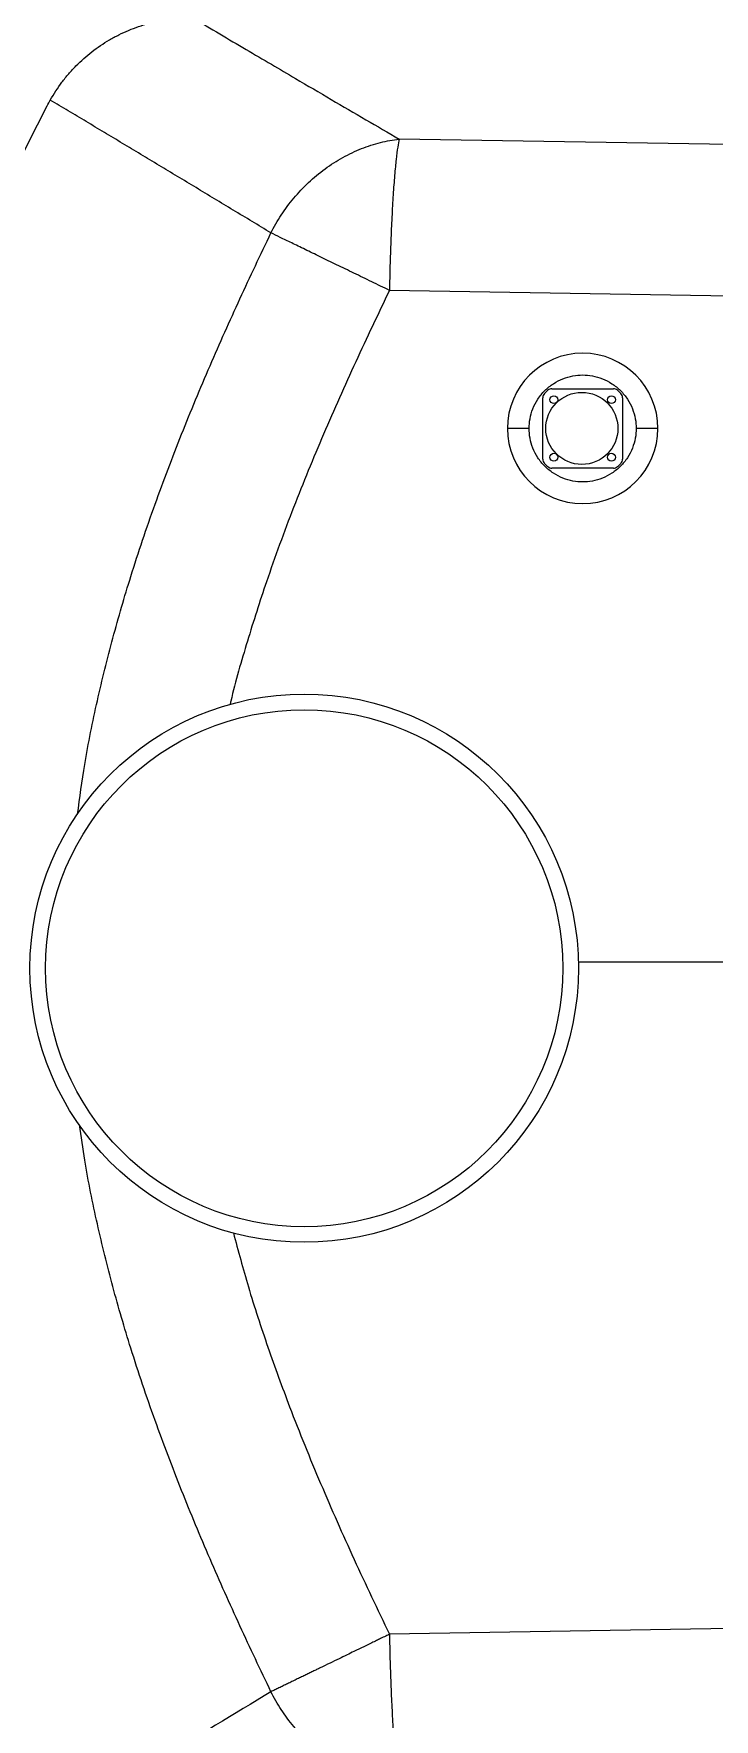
# Model space of a CAD drawing. Header units: millimetres. Extents: x 744 to 5705, y 930 to 4879.
# Drawn here: x 1337 to 1554, y 1414 to 1952 of the extents above; entities that cross this region are included whole.
import ezdxf

# ---------------------------------------------------------------- set-up
doc = ezdxf.new("R2010")
doc.units = ezdxf.units.MM
doc.header["$MEASUREMENT"] = 0

msp = doc.modelspace()

# ---------------------------------------------------------------- linework, layer by layer
at = {"color": 7, "linetype": 'Continuous', "lineweight": 15, "true_color": 0xffffff}
for p, q in [((1862.19, 1912.07), (1453.5, 1918.8)), ((1859.05, 1863.74), (1450.36, 1870.52)), ((1499.31, 1816.66), (1499.31, 1836.23)), ((1502.22, 1839.14), (1521.8, 1839.14)), ((1524.71, 1836.23), (1524.71, 1816.66)), ((1494.94, 1826.44), (1488.01, 1826.44)), ((1536.01, 1826.44), (1529.08, 1826.44)), ((1521.8, 1813.74), (1502.22, 1813.74)), ((1859.05, 1448.31), (1450.36, 1441.54))]:
    msp.add_line(p, q, dxfattribs=at)
at = {"color": 8, "linetype": 'Continuous', "lineweight": 15, "true_color": 0x808080}
msp.add_line((1559.55, 1656.03), (1510.65, 1656.03), dxfattribs=at)
at = {"color": 7, "linetype": 'Continuous', "lineweight": 15, "true_color": 0xffffff}
for centre, radius in [((1511.75, 1826.46), 11.5), ((1502.82, 1835.63), 1.25), ((1521.2, 1835.63), 1.25), ((1502.82, 1817.25), 1.25), ((1521.2, 1817.25), 1.25), ((1423.17, 1654.15), 87.5), ((1423.17, 1654.15), 82.51)]:
    msp.add_circle(centre, radius, dxfattribs=at)
for centre, radius, start, end in [((1512.01, 1826.44), 24, 0, 180), ((1501.31, 1836.23), 2, 137.5555, 180), ((1512.01, 1826.44), 16.5, 132.4445, 137.5555), ((1502.22, 1837.14), 2, 90, 132.4445), ((1521.8, 1837.14), 2, 47.5555, 90), ((1512.01, 1826.44), 16.5, 42.4445, 47.5555), ((1522.71, 1836.23), 2, 360, 42.4445), ((1512.01, 1826.44), 24, 180, 0), ((1501.31, 1816.66), 2, 180, 222.4445), ((1512.01, 1826.44), 16.5, 222.4445, 227.5555), ((1502.22, 1815.74), 2, 227.5555, 270), ((1521.8, 1815.74), 2, 270, 312.4445), ((1512.01, 1826.44), 16.5, 312.4445, 317.5555), ((1522.71, 1816.66), 2, 317.5555, 0)]:
    msp.add_arc(centre, radius, start, end, dxfattribs=at)
for points, knots in [([(1342.17, 1931.26), (1343.29, 1933.25), (1344.53, 1935.16), (1346.57, 1937.88), (1347.29, 1938.76), (1348.4, 1940.06), (1348.78, 1940.48), (1349.55, 1941.32), (1349.95, 1941.74), (1351.95, 1943.77), (1353.64, 1945.28), (1357.21, 1948.05), (1359.08, 1949.32), (1361.53, 1950.76), (1362.02, 1951.04), (1363.03, 1951.58), (1363.53, 1951.84), (1365.07, 1952.61), (1366.1, 1953.08), (1369.23, 1954.4), (1371.37, 1955.13), (1374.64, 1956.02), (1375.74, 1956.28), (1377.96, 1956.73), (1379.09, 1956.92), (1382.49, 1957.38), (1384.77, 1957.53), (1387.06, 1957.53)], [0, 0, 0, 0, 0.125, 0.125, 0.1875, 0.1875, 0.21875, 0.21875, 0.25, 0.25, 0.375, 0.375, 0.5, 0.5, 0.53125, 0.53125, 0.5625, 0.5625, 0.625, 0.625, 0.75, 0.75, 0.8125, 0.8125, 0.875, 0.875, 1, 1, 1, 1]), ([(1387.49, 1957.53), (1390.4, 1955.81), (1396.11, 1952.44), (1404.51, 1947.49), (1412.57, 1942.75), (1421.63, 1937.43), (1431.68, 1931.53), (1442.71, 1925.08), (1449.95, 1920.87), (1453.5, 1918.8)], [0, 0, 0, 0, 0.133104, 0.2608053, 0.383104, 0.5000001, 0.6729889, 0.8396555, 1, 1, 1, 1]), ([(1255, 1656.03), (1255, 1680.25), (1257.63, 1704.15), (1263.51, 1733.69), (1264.82, 1739.58), (1267.67, 1751.33), (1269.21, 1757.17), (1274.14, 1774.58), (1277.84, 1786.05), (1285.9, 1808.75), (1290.26, 1819.99), (1297.18, 1836.72), (1299.55, 1842.28), (1304.39, 1853.34), (1306.87, 1858.84), (1319.45, 1886.26), (1330.21, 1907.87), (1341.16, 1929.39)], [0, 0, 0, 0, 0.25, 0.25, 0.3125, 0.3125, 0.375, 0.375, 0.5, 0.5, 0.625, 0.625, 0.6875, 0.6875, 0.75, 0.75, 1, 1, 1, 1]), ([(1412.56, 1888.87), (1410.55, 1890.09), (1406.54, 1892.51), (1400.55, 1896.13), (1394.59, 1899.73), (1388.66, 1903.31), (1382.75, 1906.87), (1376.88, 1910.41), (1371.03, 1913.93), (1365.21, 1917.43), (1359.41, 1920.92), (1353.64, 1924.38), (1347.9, 1927.83), (1344.07, 1930.12), (1342.17, 1931.26)], [0, 0, 0, 0, 0.085217, 0.170085, 0.254608, 0.338785, 0.42262, 0.506114, 0.589268, 0.672084, 0.754564, 0.836709, 0.918521, 1, 1, 1, 1]), ([(1412.56, 1888.87), (1413.53, 1890.8), (1414.63, 1892.71), (1417.07, 1896.43), (1418.42, 1898.25), (1421.33, 1901.72), (1422.9, 1903.39), (1426.22, 1906.51), (1427.98, 1907.97), (1431.64, 1910.65), (1433.54, 1911.86), (1437.44, 1914.02), (1439.43, 1914.96), (1443.45, 1916.55), (1445.48, 1917.2), (1449.52, 1918.21), (1451.52, 1918.57), (1453.5, 1918.8)], [0, 0, 0, 0, 0.125, 0.125, 0.25, 0.25, 0.375, 0.375, 0.5, 0.5, 0.625, 0.625, 0.75, 0.75, 0.875, 0.875, 1, 1, 1, 1]), ([(1453.5, 1918.8), (1453.33, 1918.14), (1453.17, 1917.27), (1452.83, 1915.11), (1452.66, 1913.82), (1452.33, 1910.82), (1452.16, 1909.1), (1451.84, 1905.31), (1451.69, 1903.22), (1451.4, 1898.75), (1451.26, 1896.37), (1451.01, 1891.42), (1450.9, 1888.85), (1450.7, 1883.63), (1450.61, 1880.98), (1450.47, 1875.7), (1450.41, 1873.08), (1450.36, 1870.52)], [0, 0, 0, 0, 0.125, 0.125, 0.25, 0.25, 0.375, 0.375, 0.5, 0.5, 0.625, 0.625, 0.75, 0.75, 0.875, 0.875, 1, 1, 1, 1]), ([(1450.36, 1870.52), (1448.49, 1871.42), (1446.59, 1872.34), (1442.8, 1874.18), (1440.91, 1875.1), (1437.16, 1876.92), (1435.31, 1877.82), (1431.71, 1879.56), (1429.96, 1880.41), (1426.6, 1882.05), (1424.99, 1882.83), (1421.95, 1884.31), (1420.52, 1885), (1417.87, 1886.29), (1416.65, 1886.88), (1414.44, 1887.96), (1413.44, 1888.44), (1412.56, 1888.87)], [0, 0, 0, 0, 0.125, 0.125, 0.25, 0.25, 0.375, 0.375, 0.5, 0.5, 0.625, 0.625, 0.75, 0.75, 0.875, 0.875, 1, 1, 1, 1]), ([(1494.94, 1826.44), (1494.94, 1827.45), (1495.03, 1828.49), (1495.42, 1830.61), (1495.72, 1831.68), (1496.55, 1833.78), (1497.08, 1834.81), (1498.36, 1836.76), (1499.1, 1837.68), (1500.77, 1839.35), (1501.69, 1840.09), (1503.64, 1841.37), (1504.67, 1841.9), (1506.78, 1842.73), (1507.85, 1843.03), (1509.96, 1843.42), (1511, 1843.51), (1513.02, 1843.51), (1514.06, 1843.42), (1516.17, 1843.03), (1517.24, 1842.73), (1519.34, 1841.9), (1520.38, 1841.37), (1522.33, 1840.09), (1523.25, 1839.35), (1524.91, 1837.68), (1525.66, 1836.76), (1526.94, 1834.81), (1527.47, 1833.78), (1528.3, 1831.68), (1528.6, 1830.61), (1528.99, 1828.49), (1529.08, 1827.45), (1529.08, 1826.44)], [0, 0, 0, 0, 0.0625, 0.0625, 0.125, 0.125, 0.1875, 0.1875, 0.25, 0.25, 0.3125, 0.3125, 0.375, 0.375, 0.4375, 0.4375, 0.5, 0.5, 0.5625, 0.5625, 0.625, 0.625, 0.6875, 0.6875, 0.75, 0.75, 0.8125, 0.8125, 0.875, 0.875, 0.9375, 0.9375, 1, 1, 1, 1]), ([(1529.08, 1826.44), (1529.08, 1825.44), (1528.99, 1824.39), (1528.6, 1822.28), (1528.3, 1821.21), (1527.47, 1819.11), (1526.94, 1818.08), (1525.66, 1816.12), (1524.91, 1815.2), (1523.25, 1813.54), (1522.33, 1812.79), (1520.38, 1811.52), (1519.34, 1810.99), (1517.24, 1810.15), (1516.17, 1809.85), (1514.06, 1809.46), (1513.02, 1809.37), (1511, 1809.37), (1509.96, 1809.46), (1507.85, 1809.85), (1506.78, 1810.15), (1504.67, 1810.99), (1503.64, 1811.52), (1501.69, 1812.79), (1500.77, 1813.54), (1499.1, 1815.2), (1498.36, 1816.12), (1497.08, 1818.08), (1496.55, 1819.11), (1495.72, 1821.21), (1495.42, 1822.28), (1495.03, 1824.39), (1494.94, 1825.44), (1494.94, 1826.44)], [0, 0, 0, 0, 0.0625, 0.0625, 0.125, 0.125, 0.1875, 0.1875, 0.25, 0.25, 0.3125, 0.3125, 0.375, 0.375, 0.4375, 0.4375, 0.5, 0.5, 0.5625, 0.5625, 0.625, 0.625, 0.6875, 0.6875, 0.75, 0.75, 0.8125, 0.8125, 0.875, 0.875, 0.9375, 0.9375, 1, 1, 1, 1]), ([(1255, 1656.03), (1255, 1631.8), (1257.63, 1607.91), (1263.51, 1578.37), (1264.82, 1572.47), (1267.67, 1560.72), (1269.21, 1554.88), (1274.14, 1537.47), (1277.84, 1526.01), (1285.9, 1503.3), (1290.26, 1492.06), (1297.18, 1475.33), (1299.55, 1469.78), (1304.39, 1458.72), (1306.87, 1453.21), (1319.45, 1425.79), (1330.21, 1404.18), (1341.16, 1382.67)], [0, 0, 0, 0, 0.25, 0.25, 0.3125, 0.3125, 0.375, 0.375, 0.5, 0.5, 0.625, 0.625, 0.6875, 0.6875, 0.75, 0.75, 1, 1, 1, 1]), ([(1450.36, 1441.54), (1450.18, 1441.45), (1449.78, 1441.26), (1449.13, 1440.94), (1448.37, 1440.57), (1447.4, 1440.1), (1446.16, 1439.5), (1444.37, 1438.63), (1441.95, 1437.46), (1439.33, 1436.19), (1436.69, 1434.91), (1434.13, 1433.67), (1431.26, 1432.27), (1429.1, 1431.22), (1427.71, 1430.55), (1427.12, 1430.26), (1426.53, 1429.97), (1425.92, 1429.68), (1425.29, 1429.37), (1424.65, 1429.06), (1424, 1428.75), (1423.34, 1428.43), (1422.67, 1428.1), (1422, 1427.77), (1421.31, 1427.44), (1420.62, 1427.11), (1419.93, 1426.77), (1419.24, 1426.43), (1418.54, 1426.09), (1417.85, 1425.75), (1417.15, 1425.42), (1416.47, 1425.08), (1415.79, 1424.75), (1415.11, 1424.42), (1414.45, 1424.1), (1413.8, 1423.79), (1413.17, 1423.48), (1412.76, 1423.28), (1412.56, 1423.18)], [0, 0, 0, 0, 0.011541, 0.025439, 0.041696, 0.060311, 0.087914, 0.12147, 0.175941, 0.245903, 0.295598, 0.354508, 0.422632, 0.499969, 0.514375, 0.529341, 0.544865, 0.560949, 0.577591, 0.594793, 0.612553, 0.630872, 0.64975, 0.669188, 0.689184, 0.709739, 0.730853, 0.752526, 0.774758, 0.797549, 0.820899, 0.844808, 0.869276, 0.894303, 0.919889, 0.946034, 0.972737, 1, 1, 1, 1]), ([(1450.36, 1441.54), (1450.41, 1438.98), (1450.47, 1436.35), (1450.61, 1431.08), (1450.7, 1428.43), (1450.9, 1423.21), (1451.01, 1420.63), (1451.26, 1415.68), (1451.4, 1413.3), (1451.69, 1408.83), (1451.84, 1406.75), (1452.16, 1402.95), (1452.33, 1401.24), (1452.66, 1398.23), (1452.83, 1396.94), (1453.17, 1394.78), (1453.33, 1393.92), (1453.5, 1393.26)], [0, 0, 0, 0, 0.125, 0.125, 0.25, 0.25, 0.375, 0.375, 0.5, 0.5, 0.625, 0.625, 0.75, 0.75, 0.875, 0.875, 1, 1, 1, 1]), ([(1453.5, 1393.26), (1451.52, 1393.48), (1449.52, 1393.85), (1445.48, 1394.86), (1443.45, 1395.51), (1439.43, 1397.1), (1437.44, 1398.04), (1433.54, 1400.19), (1431.64, 1401.41), (1427.98, 1404.08), (1426.22, 1405.54), (1422.9, 1408.67), (1421.33, 1410.33), (1418.42, 1413.81), (1417.07, 1415.62), (1414.63, 1419.35), (1413.53, 1421.25), (1412.56, 1423.18)], [0, 0, 0, 0, 0.125, 0.125, 0.25, 0.25, 0.375, 0.375, 0.5, 0.5, 0.625, 0.625, 0.75, 0.75, 0.875, 0.875, 1, 1, 1, 1])]:
    msp.add_open_spline(points, degree=3, knots=knots, dxfattribs=at)
for points in [[(1341.16, 1929.39), (1341.49, 1930.02), (1341.82, 1930.65), (1342.17, 1931.26)], [(1412.56, 1423.18), (1388.97, 1408.93), (1365.55, 1394.8), (1342.17, 1380.79)]]:
    msp.add_open_spline(points, degree=3, dxfattribs=at)
at = {"color": 8, "linetype": 'Continuous', "lineweight": 15, "true_color": 0x808080}
for points, knots in [([(1350.84, 1703.26), (1351.56, 1708.58), (1353.21, 1720.75), (1357.05, 1739.53), (1361.98, 1759.55), (1368.1, 1780.47), (1375.41, 1802.17), (1383.92, 1824.58), (1393.02, 1846.44), (1402.56, 1867.84), (1409.24, 1881.89), (1412.56, 1888.87)], [0, 0, 0, 0, 0.081989, 0.187594, 0.292474, 0.396728, 0.520272, 0.642141, 0.762602, 0.881846, 1, 1, 1, 1]), ([(1450.36, 1870.52), (1446.74, 1862.92), (1439.49, 1847.74), (1429.24, 1824.67), (1419.66, 1801.3), (1411.54, 1779.25), (1404.98, 1758.58), (1401.12, 1745.45), (1399.58, 1738.6), (1399.49, 1738.21)], [0, 0, 0, 0, 0.177758, 0.35548, 0.533257, 0.711294, 0.851583, 0.991631, 1, 1, 1, 1]), ([(1412.56, 1423.18), (1409.24, 1430.17), (1402.56, 1444.21), (1393.02, 1465.62), (1383.92, 1487.48), (1375.41, 1509.88), (1368.1, 1531.59), (1361.97, 1552.5), (1357.06, 1572.52), (1353.49, 1589.79), (1352.02, 1600.43), (1351.5, 1604.23)], [0, 0, 0, 0, 0.120998, 0.243112, 0.366473, 0.491276, 0.617794, 0.724557, 0.831962, 0.940109, 1, 1, 1, 1]), ([(1400.56, 1569.73), (1402.11, 1563.96), (1405.41, 1551.67), (1411.49, 1533.16), (1419.12, 1512.18), (1428.29, 1489.6), (1438.98, 1465.41), (1446.57, 1449.49), (1450.36, 1441.54)], [0, 0, 0, 0, 0.130009, 0.277236, 0.424078, 0.616092, 0.808027, 1, 1, 1, 1])]:
    msp.add_open_spline(points, degree=3, knots=knots, dxfattribs=at)

doc.saveas('drawing.dxf')
